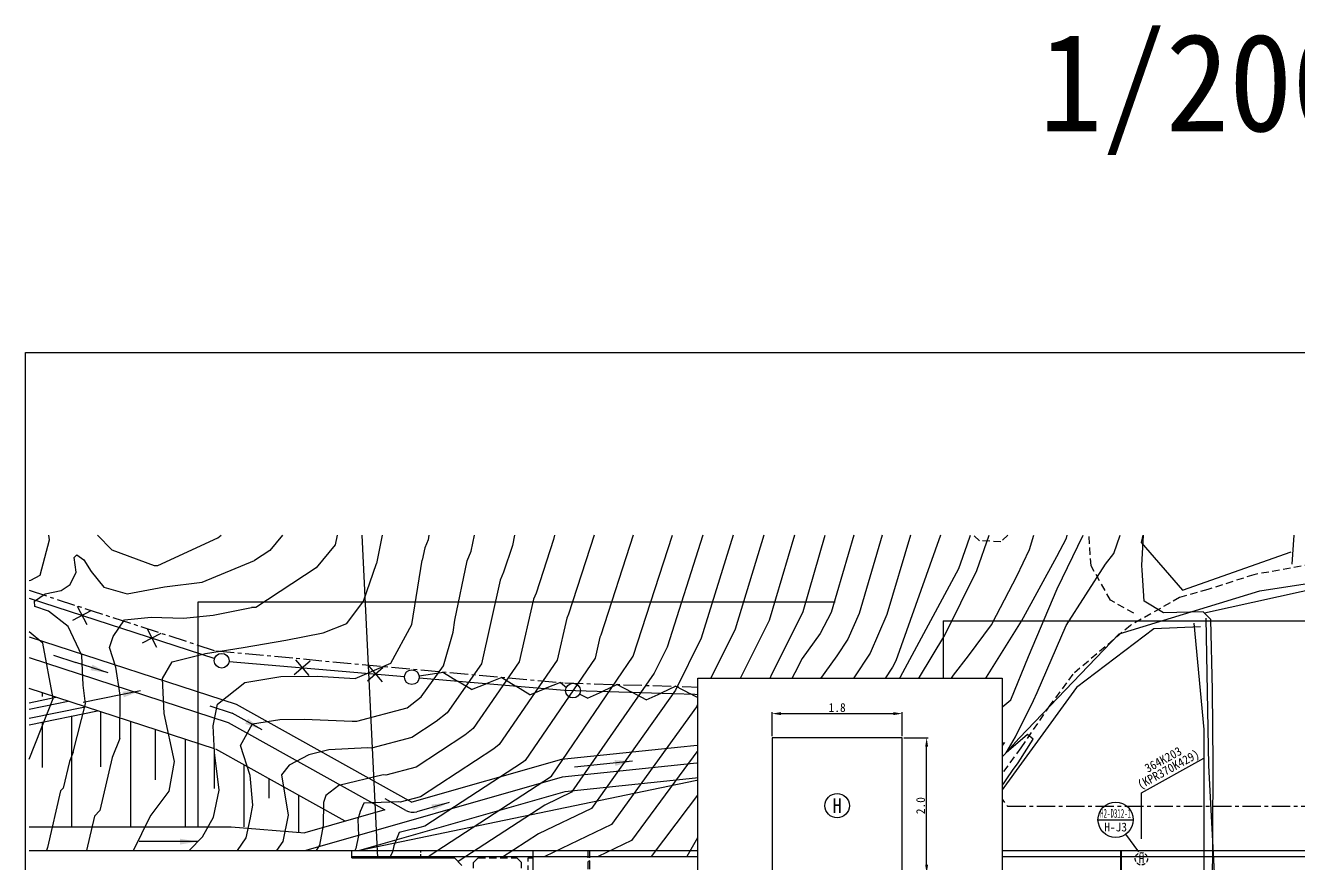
# Model space of a CAD drawing. Extents: x 47110 to 47479, y 244632 to 244785.
# Drawn here: x 47320.2 to 47406.8, y 244700.4 to 244757.5 of the extents above; entities that cross this region are included whole.
import ezdxf
from ezdxf.enums import TextEntityAlignment as Align

# ---------------------------------------------------------------- set-up
doc = ezdxf.new("R2010")
doc.units = 0
doc.header["$MEASUREMENT"] = 0
for name, pattern in [('CENTER', [2, 1.25, -0.25, 0.25, -0.25]), ('DASHED', [0.75, 0.5, -0.25]), ('HIDDEN', [0.375, 0.25, -0.125]), ('PM$0$CONTINUOUS', [0]), ('WYBR$0$CONTINUOUS', [0]), ('WYBR$0$DASHED', [0.75, 0.5, -0.25]), ('WYBR$0$HIDDEN', [0.375, 0.25, -0.125])]:
    doc.linetypes.add(name, pattern=pattern)
doc.layers.get('Defpoints').update_dxf_attribs({"linetype": 'CONTINUOUS'})
for name, color, linetype in [('TT-BASE', 253, 'CONTINUOUS'), ('TT-LEAL', 1, 'CONTINUOUS'), ('TT-LEAT', 3, 'CONTINUOUS'), ('TX-LINE', 2, 'CONTINUOUS'), ('TZ-DIMS', 1, 'CONTINUOUS'), ('TZ-LINE', 7, 'CONTINUOUS'), ('TZ-TEX2', 3, 'CONTINUOUS'), ('TZ-TEXT', 6, 'CONTINUOUS')]:
    doc.layers.add(name, color=color, linetype=linetype)
doc.layers.add('TX-PAPR', color=2, linetype='CONTINUOUS', plot=False)
doc.styles.get("Standard").update_dxf_attribs({"font": 'GulimChe.ttf'})
doc.dimstyles.new('D200', dxfattribs={"dimscale": 0.2, "dimtxt": 3, "dimasz": 3, "dimexe": 0.5, "dimexo": 0.5, "dimgap": 0.5, "dimtad": 1, "dimdec": 0, "dimzin": 1, "dimdsep": 46, "dimlunit": 6, "dimtxsty": 'Standard', "dimcen": 1, "dimclrd": 1, "dimclre": 1, "dimclrt": 3, "dimadec": 0, "dimazin": 0, "dimtfac": 1, "dimtdec": 0, "dimtix": 1, "dimtmove": 2, "dimatfit": 3, "dimfxl": 0, "dimtvp": 2, "dimlwd": -1, "dimlwe": -1, "dimarcsym": 0})

# ---------------------------------------------------------------- blocks, each defined once
blk = doc.blocks.new('*D8')
at = {"layer": 'Defpoints', "color": 0}
for p in [(47379.836, 244708.964), (47381.497, 244708.964), (47379.836, 244699.724)]:
    blk.add_point(p, dxfattribs=at)
at = {"layer": 'TZ-DIMS', "color": 1}
for p, q in [((47379.936, 244708.964), (47381.597, 244708.964)), ((47381.497, 244700.324), (47381.497, 244708.364)), ((47379.936, 244699.724), (47381.597, 244699.724))]:
    blk.add_line(p, q, dxfattribs=at)
for points in [[(47381.397, 244708.364), (47381.597, 244708.364), (47381.497, 244708.964)], [(47381.397, 244700.324), (47381.597, 244700.324), (47381.497, 244699.724)]]:
    blk.add_solid(points, dxfattribs=at)
at = {"layer": 'TZ-DIMS', "color": 3, "insert": (47381.09, 244704.344), "char_height": 0.6, "attachment_point": 5, "rotation": 90}
blk.add_mtext('2.0', dxfattribs=at)
blk = doc.blocks.new('*D9')
at = {"layer": 'Defpoints', "color": 0}
for p in [(47379.836, 244710.611), (47370.976, 244708.964), (47379.836, 244708.964)]:
    blk.add_point(p, dxfattribs=at)
at = {"layer": 'TZ-DIMS', "color": 1}
for p, q in [((47370.976, 244709.064), (47370.976, 244710.711)), ((47379.836, 244709.064), (47379.836, 244710.711)), ((47371.576, 244710.611), (47379.236, 244710.611))]:
    blk.add_line(p, q, dxfattribs=at)
for points in [[(47371.576, 244710.711), (47371.576, 244710.511), (47370.976, 244710.611)], [(47379.236, 244710.711), (47379.236, 244710.511), (47379.836, 244710.611)]]:
    blk.add_solid(points, dxfattribs=at)
at = {"layer": 'TZ-DIMS', "color": 3, "insert": (47375.406, 244711.019), "char_height": 0.6, "attachment_point": 5}
blk.add_mtext('1.8', dxfattribs=at)

msp = doc.modelspace()

# ---------------------------------------------------------------- linework, layer by layer
at = {"layer": 'TT-BASE', "linetype": 'Continuous'}
for p, q in [((47321.158, 244720.03), (47321.793, 244722.448)), ((47321.793, 244722.448), (47321.745, 244722.754)), ((47325.064, 244722.754), (47326.042, 244721.749)), ((47329.161, 244720.702), (47333.259, 244722.568)), ((47333.259, 244722.568), (47333.474, 244722.754)), ((47337.649, 244722.755), (47336.797, 244721.716)), ((47341.236, 244722.102), (47339.944, 244720.528)), ((47341.37, 244722.755), (47341.236, 244722.102)), ((47344.438, 244722.755), (47344.046, 244720.838)), ((47347.56, 244722.436), (47347.332, 244721.906)), ((47347.618, 244722.755), (47347.56, 244722.436)), ((47350.499, 244721.663), (47350.731, 244722.755)), ((47353.296, 244722.06), (47352.703, 244720.234)), ((47353.443, 244722.755), (47353.296, 244722.06)), ((47356.093, 244722.458), (47354.907, 244718.806)), ((47356.156, 244722.755), (47356.093, 244722.458)), ((47358.856, 244722.755), (47357.11, 244717.377)), ((47361.524, 244722.755), (47359.314, 244715.949)), ((47361.517, 244714.52), (47364.19, 244722.755)), ((47366.255, 244722.755), (47363.831, 244715.129)), ((47368.329, 244722.755), (47366.145, 244715.739)), ((47370.41, 244722.755), (47368.459, 244716.348)), ((47372.5, 244722.755), (47370.772, 244716.958)), ((47373.086, 244717.567), (47374.597, 244722.755)), ((47376.534, 244722.755), (47374.99, 244717.498)), ((47378.468, 244722.755), (47376.893, 244717.428)), ((47380.401, 244722.755), (47378.796, 244717.358)), ((47382.44, 244722.755), (47379.395, 244714.213)), ((47383.677, 244720.483), (47384.253, 244722.1)), ((47384.253, 244722.1), (47384.483, 244722.755)), ((47384.922, 244720.344), (47385.758, 244722.756)), ((47388.502, 244721.775), (47388.785, 244722.756)), ((47390.348, 244721.313), (47391.009, 244722.554)), ((47390.383, 244719.094), (47392.153, 244722.756)), ((47391.009, 244722.554), (47391.073, 244722.756)), ((47394.244, 244721.505), (47394.665, 244722.756)), ((47396.219, 244722.756), (47396.105, 244722.265)), ((47396.105, 244722.265), (47398.905, 244719.012)), ((47396.142, 244720.682), (47396.248, 244722.756)), ((47406.378, 244720.783), (47406.505, 244722.756)), ((47323.473, 244721.236), (47323.647, 244721.428)), ((47323.614, 244720.235), (47323.473, 244721.236)), ((47323.647, 244721.428), (47324.122, 244721.085)), ((47324.122, 244721.085), (47324.62, 244720.285)), ((47326.042, 244721.749), (47328.913, 244720.689)), ((47336.797, 244721.716), (47335.741, 244721.025)), ((47347.332, 244721.906), (47347.156, 244721.047)), ((47350.214, 244721.001), (47350.499, 244721.663)), ((47387.626, 244719.978), (47388.502, 244721.775)), ((47387.948, 244716.913), (47390.348, 244721.313)), ((47393.676, 244720.782), (47394.244, 244721.505)), ((47398.905, 244719.012), (47406.312, 244721.628)), ((47323.197, 244719.39), (47323.614, 244720.235)), ((47324.62, 244720.285), (47325.498, 244719.227)), ((47328.913, 244720.689), (47329.161, 244720.702)), ((47332.177, 244719.556), (47335.741, 244721.025)), ((47339.944, 244720.528), (47335.842, 244717.838)), ((47343.157, 244718.263), (47344.046, 244720.838)), ((47346.445, 244716.682), (47347.156, 244721.047)), ((47349.386, 244716.963), (47350.214, 244721.001)), ((47352.703, 244720.234), (47352.475, 244719.704)), ((47375.081, 244704.523), (47383.677, 244720.483)), ((47382.737, 244715.947), (47384.922, 244720.344)), ((47390.994, 244716.606), (47393.676, 244720.782)), ((47396.161, 244720.372), (47396.142, 244720.682)), ((47396.3, 244718.271), (47396.161, 244720.372)), ((47404.187, 244718.958), (47413.986, 244720.477)), ((47320.4, 244719.673), (47320.518, 244719.694)), ((47320.518, 244719.694), (47321.158, 244720.03)), ((47322.574, 244718.992), (47323.197, 244719.39)), ((47329.624, 244719.247), (47332.177, 244719.556)), ((47352.475, 244719.704), (47351.188, 244713.994)), ((47386.244, 244717.304), (47387.626, 244719.978)), ((47409.915, 244719.562), (47400.409, 244717.444)), ((47320.775, 244718.262), (47321.485, 244718.755)), ((47321.485, 244718.755), (47322.574, 244718.992)), ((47325.498, 244719.227), (47327.08, 244718.756)), ((47327.08, 244718.756), (47329.624, 244719.247)), ((47354.907, 244718.806), (47354.736, 244718.408)), ((47388.428, 244714.506), (47390.383, 244719.094)), ((47394.613, 244716.045), (47404.187, 244718.958)), ((47320.793, 244717.896), (47320.775, 244718.262)), ((47321.727, 244717.575), (47320.793, 244717.896)), ((47332.931, 244717.301), (47335.542, 244717.834)), ((47335.842, 244717.838), (47335.542, 244717.834)), ((47342.039, 244716.74), (47343.157, 244718.263)), ((47354.736, 244718.408), (47353.771, 244714.125)), ((47397.623, 244717.482), (47396.3, 244718.271)), ((47323.061, 244716.54), (47321.727, 244717.575)), ((47326.122, 244715.866), (47326.891, 244717.004)), ((47326.891, 244717.004), (47328.717, 244717.185)), ((47328.717, 244717.185), (47330.922, 244717.11)), ((47330.922, 244717.11), (47332.931, 244717.301)), ((47349.258, 244716.156), (47349.386, 244716.963)), ((47356.996, 244717.112), (47356.353, 244714.257)), ((47357.11, 244717.377), (47356.996, 244717.112)), ((47370.772, 244716.958), (47367.272, 244709.912)), ((47368.711, 244708.761), (47373.086, 244717.567)), ((47374.99, 244717.498), (47374.238, 244716.059)), ((47376.893, 244717.428), (47376.127, 244715.669)), ((47378.796, 244717.358), (47377.648, 244714.721)), ((47385.351, 244712.736), (47387.948, 244716.913)), ((47385.917, 244716.665), (47386.244, 244717.304)), ((47400.322, 244717.541), (47397.623, 244717.482)), ((47400.385, 244709.539), (47399.714, 244716.776)), ((47400.841, 244717.028), (47400.322, 244717.541)), ((47400.495, 244717.102), (47400.691, 244707.071)), ((47400.945, 244712.205), (47400.841, 244717.028)), ((47321.347, 244715.413), (47320.4, 244716.18)), ((47323.984, 244714.568), (47323.061, 244716.54)), ((47337.874, 244715.619), (47340.419, 244716.111)), ((47340.419, 244716.111), (47342.039, 244716.74)), ((47345.015, 244714.045), (47346.445, 244716.682)), ((47348.606, 244713.863), (47349.258, 244716.156)), ((47359.314, 244715.949), (47359.257, 244715.816)), ((47368.459, 244716.348), (47365.834, 244711.064)), ((47374.238, 244716.059), (47373.014, 244714.351)), ((47380.144, 244711.651), (47382.737, 244715.947)), ((47384.35, 244714.537), (47385.917, 244716.665)), ((47387.798, 244708.943), (47394.613, 244716.045)), ((47389.015, 244712.055), (47390.994, 244716.606)), ((47396.958, 244716.38), (47391.694, 244712.387)), ((47400.139, 244716.521), (47396.958, 244716.38)), ((47320.4, 244715.84), (47334.505, 244711.259)), ((47322.048, 244711.634), (47321.347, 244715.413)), ((47325.884, 244715.12), (47326.122, 244715.866)), ((47326.317, 244713.767), (47325.884, 244715.12)), ((47332.416, 244714.709), (47334.965, 244715.108)), ((47334.965, 244715.108), (47337.874, 244715.619)), ((47359.257, 244715.816), (47358.935, 244714.388)), ((47363.831, 244715.129), (47362.956, 244713.367)), ((47366.145, 244715.739), (47364.395, 244712.216)), ((47376.127, 244715.669), (47375.389, 244714.551)), ((47320.4, 244714.421), (47333.962, 244710.016)), ((47324.083, 244712.557), (47323.984, 244714.568)), ((47330.151, 244714.139), (47332.416, 244714.709)), ((47356.353, 244714.257), (47352.406, 244708.506)), ((47358.935, 244714.388), (47354.18, 244707.426)), ((47355.953, 244706.346), (47361.517, 244714.52)), ((47373.014, 244714.351), (47369.554, 244707.581)), ((47375.389, 244714.551), (47372.942, 244711.134)), ((47377.648, 244714.721), (47376.54, 244713.043)), ((47379.395, 244714.213), (47379.168, 244713.772)), ((47383.329, 244713.219), (47384.35, 244714.537)), ((47387.228, 244711.545), (47388.428, 244714.506)), ((47326.594, 244711.855), (47326.317, 244713.767)), ((47329.473, 244713.005), (47330.151, 244714.139)), ((47342.589, 244713.008), (47345.015, 244714.045)), ((47347.085, 244711.749), (47348.606, 244713.863)), ((47351.188, 244713.994), (47348.859, 244710.668)), ((47353.771, 244714.125), (47350.632, 244709.587)), ((47362.956, 244713.367), (47357.317, 244705.253)), ((47379.168, 244713.772), (47377.691, 244711.535)), ((47324.237, 244711.281), (47324.083, 244712.557)), ((47329.59, 244710.627), (47329.473, 244713.005)), ((47333.228, 244711.264), (47335.082, 244712.73)), ((47335.082, 244712.73), (47337.539, 244713.126)), ((47337.539, 244713.126), (47340.014, 244713.157)), ((47340.014, 244713.157), (47342.589, 244713.008)), ((47376.54, 244713.043), (47372.87, 244707.919)), ((47382.155, 244711.486), (47383.329, 244713.219)), ((47382.261, 244708.819), (47385.351, 244712.736)), ((47333.015, 244708.221), (47320.4, 244712.318)), ((47320.4, 244707.501), (47322.048, 244711.634)), ((47321.32, 244711.78), (47321.32, 244712.019)), ((47326.571, 244708.921), (47326.594, 244711.855)), ((47346.145, 244711.002), (47347.085, 244711.749)), ((47364.395, 244712.216), (47358.682, 244704.159)), ((47377.739, 244707.251), (47380.144, 244711.651)), ((47391.694, 244712.387), (47385.852, 244704.343)), ((47388.777, 244711.492), (47389.015, 244712.055)), ((47400.995, 244707.197), (47400.945, 244712.205)), ((47320.4, 244710.907), (47323.062, 244711.453)), ((47320.4, 244710.295), (47324.218, 244711.078)), ((47323.393, 244707.979), (47324.237, 244711.281)), ((47325.29, 244706.99), (47325.29, 244710.73)), ((47332.933, 244709.783), (47333.228, 244711.264)), ((47334.505, 244711.259), (47346.453, 244704.575)), ((47342.72, 244710.085), (47346.145, 244711.002)), ((47365.834, 244711.064), (47360.046, 244703.066)), ((47372.942, 244711.134), (47370.396, 244706.4)), ((47377.691, 244711.535), (47370.465, 244701.181)), ((47380.704, 244708.974), (47382.155, 244711.486)), ((47385.762, 244710.319), (47387.228, 244711.545)), ((47387.552, 244709.032), (47388.777, 244711.492)), ((47321.32, 244706.943), (47321.32, 244710.04)), ((47323.322, 244703.896), (47323.322, 244710.451)), ((47327.322, 244702.896), (47327.322, 244710.07)), ((47330.301, 244707.361), (47329.59, 244710.627)), ((47333.962, 244710.016), (47344.622, 244704.052)), ((47334.79, 244708.448), (47335.611, 244709.916)), ((47335.611, 244709.916), (47337.464, 244710.218)), ((47337.464, 244710.218), (47339.132, 244710.237)), ((47339.132, 244710.237), (47342.398, 244710.107)), ((47342.398, 244710.107), (47342.72, 244710.085)), ((47348.107, 244710.07), (47346.444, 244708.986)), ((47348.859, 244710.668), (47348.107, 244710.07)), ((47367.272, 244709.912), (47361.41, 244701.973)), ((47384.891, 244709.231), (47385.762, 244710.319)), ((47329.015, 244706.096), (47329.015, 244709.52)), ((47333.023, 244707.953), (47332.933, 244709.783)), ((47346.444, 244708.986), (47343.704, 244708.252)), ((47350.069, 244709.139), (47346.742, 244706.97)), ((47350.632, 244709.587), (47350.069, 244709.139)), ((47373.778, 244709.264), (47356.633, 244707.482)), ((47380.465, 244708.514), (47380.704, 244708.974)), ((47385.277, 244707.843), (47384.891, 244709.231)), ((47388.361, 244709.185), (47386.914, 244707.948)), ((47386.914, 244707.948), (47387.552, 244709.032)), ((47388.742, 244708.878), (47388.361, 244709.185)), ((47400.381, 244699.75), (47400.385, 244709.539)), ((47326.571, 244708.921), (47326.054, 244707.624)), ((47331.047, 244702.896), (47331.047, 244708.86)), ((47333.015, 244705.509), (47333.015, 244708.221)), ((47341.91, 244703.278), (47333.119, 244708.196)), ((47335.46, 244706.388), (47334.79, 244708.448)), ((47340.811, 244708.153), (47339.451, 244707.811)), ((47343.446, 244708.27), (47340.811, 244708.153)), ((47343.704, 244708.252), (47343.446, 244708.27)), ((47352.031, 244708.207), (47347.04, 244704.954)), ((47352.406, 244708.506), (47352.031, 244708.207)), ((47362.775, 244700.879), (47368.711, 244708.761)), ((47378.607, 244705.909), (47380.465, 244708.514)), ((47386.787, 244708.635), (47380.888, 244700.882)), ((47381.107, 244707.213), (47382.261, 244708.819)), ((47381.165, 244701.595), (47387.798, 244708.943)), ((47381.444, 244706.914), (47386.787, 244708.635)), ((47387.721, 244707.25), (47388.742, 244708.878)), ((47323.142, 244707.349), (47322.718, 244705.545)), ((47323.393, 244707.979), (47323.142, 244707.349)), ((47326.054, 244707.624), (47325.206, 244704.017)), ((47329.943, 244705.327), (47330.301, 244707.361)), ((47333.333, 244705.402), (47333.023, 244707.953)), ((47339.451, 244707.811), (47338.11, 244707.103)), ((47356.633, 244707.482), (47346.453, 244704.575)), ((47353.992, 244707.277), (47347.339, 244702.939)), ((47354.18, 244707.426), (47353.992, 244707.277)), ((47373.902, 244708.071), (47356.689, 244706.281)), ((47369.554, 244707.581), (47366.086, 244702.481)), ((47372.87, 244707.919), (47371.238, 244705.22)), ((47375.441, 244703.712), (47377.739, 244707.251)), ((47384.704, 244706.577), (47385.277, 244707.843)), ((47387.348, 244706.729), (47387.721, 244707.25)), ((47335.047, 244702.896), (47335.047, 244707.117)), ((47335.624, 244704.378), (47335.46, 244706.388)), ((47338.11, 244707.103), (47337.592, 244706.436)), ((47337.592, 244706.436), (47338.027, 244703.687)), ((47344.494, 244706.433), (47341.481, 244705.71)), ((47344.688, 244706.421), (47344.494, 244706.433)), ((47346.742, 244706.97), (47344.688, 244706.421)), ((47374.006, 244707.076), (47356.88, 244705.296)), ((47370.396, 244706.4), (47366.605, 244700.882)), ((47377.18, 244700.882), (47381.444, 244706.914)), ((47379.459, 244704.685), (47381.107, 244707.213)), ((47383.891, 244705.654), (47384.704, 244706.577)), ((47386.091, 244704.892), (47387.348, 244706.729)), ((47400.691, 244707.071), (47401.214, 244697.108)), ((47400.98, 244702.313), (47400.995, 244707.197)), ((47322.718, 244705.545), (47322.538, 244705.352)), ((47336.739, 244704.848), (47336.739, 244706.171)), ((47356.689, 244706.281), (47339.231, 244701.296)), ((47341.481, 244705.71), (47340.597, 244705.025)), ((47342.797, 244701.282), (47366.95, 244706.303)), ((47347.637, 244700.924), (47355.953, 244706.346)), ((47377.886, 244704.957), (47378.607, 244705.909)), ((47382.255, 244703.222), (47383.891, 244705.654)), ((47322.538, 244705.352), (47321.662, 244701.498)), ((47323.322, 244702.896), (47323.322, 244705.255)), ((47328.651, 244703.612), (47329.943, 244705.327)), ((47332.964, 244703.55), (47333.333, 244705.402)), ((47338.771, 244702.526), (47338.771, 244705.034)), ((47340.597, 244705.025), (47340.437, 244704.56)), ((47356.88, 244705.296), (47342.899, 244701.303)), ((47347.04, 244704.954), (47345.671, 244704.588)), ((47357.317, 244705.253), (47355.517, 244704.384)), ((47371.238, 244705.22), (47370.465, 244704.194)), ((47376.39, 244702.548), (47377.886, 244704.957)), ((47379.068, 244704.075), (47379.459, 244704.685)), ((47385.031, 244703.062), (47386.091, 244704.892)), ((47325.206, 244704.017), (47324.847, 244703.63)), ((47335.463, 244703.505), (47335.624, 244704.378)), ((47344.622, 244704.052), (47339.167, 244702.494)), ((47340.437, 244704.56), (47340.43, 244702.996)), ((47342.944, 244703.949), (47342.787, 244703.392)), ((47343.191, 244704.511), (47342.944, 244703.949)), ((47345.542, 244704.596), (47343.191, 244704.511)), ((47345.671, 244704.588), (47345.542, 244704.596)), ((47355.517, 244704.384), (47349.611, 244700.533)), ((47358.682, 244704.159), (47355.081, 244702.422)), ((47368.795, 244704.259), (47370.782, 244704.486)), ((47370.465, 244704.194), (47368.99, 244702.184)), ((47373.685, 244702.663), (47375.081, 244704.523)), ((47377.13, 244701.233), (47379.068, 244704.075)), ((47383.585, 244704.323), (47382.555, 244703.706)), ((47385.852, 244704.343), (47384.4, 244701.992)), ((47320.4, 244702.896), (47331.322, 244702.896)), ((47320.4, 244702.896), (47334.147, 244702.896)), ((47324.847, 244703.63), (47324.312, 244701.282)), ((47327.498, 244701.282), (47328.651, 244703.612)), ((47332.204, 244702.229), (47332.964, 244703.55)), ((47334.147, 244702.896), (47339.167, 244702.494)), ((47335.176, 244702.161), (47335.463, 244703.505)), ((47338.027, 244703.687), (47337.669, 244701.913)), ((47340.43, 244702.996), (47340.161, 244701.665)), ((47342.787, 244703.392), (47342.832, 244702.305)), ((47347.339, 244702.939), (47346.654, 244702.756)), ((47360.046, 244703.066), (47355.517, 244700.882)), ((47373.37, 244700.882), (47375.018, 244703.072)), ((47375.018, 244703.072), (47375.441, 244703.712)), ((47380.988, 244701.289), (47382.255, 244703.222)), ((47384.693, 244702.498), (47385.031, 244703.062)), ((47331.295, 244701.282), (47332.204, 244702.229)), ((47334.584, 244701.282), (47335.176, 244702.161)), ((47342.832, 244702.305), (47342.653, 244701.419)), ((47345.582, 244702.52), (47345.235, 244701.615)), ((47346.59, 244702.76), (47345.582, 244702.52)), ((47346.654, 244702.756), (47346.59, 244702.76)), ((47355.081, 244702.422), (47352.565, 244700.782)), ((47366.086, 244702.481), (47365.163, 244700.882)), ((47368.99, 244702.184), (47368.168, 244700.882)), ((47372.425, 244700.882), (47373.685, 244702.663)), ((47375.404, 244700.882), (47376.39, 244702.548)), ((47384.712, 244700.855), (47384.693, 244702.498)), ((47400.952, 244697.511), (47400.98, 244702.313)), ((47320.4, 244701.296), (47339.231, 244701.296)), ((47321.662, 244701.498), (47321.583, 244701.282)), ((47337.669, 244701.913), (47337.244, 244701.282)), ((47340.161, 244701.665), (47339.934, 244701.282)), ((47342.653, 244701.419), (47342.574, 244701.282)), ((47345.145, 244701.171), (47344.924, 244700.782)), ((47345.235, 244701.615), (47345.145, 244701.171)), ((47361.41, 244701.973), (47359.149, 244700.882)), ((47367.462, 244687.337), (47367.462, 244701.296)), ((47367.462, 244687.337), (47367.462, 244701.296)), ((47368.962, 244687.34), (47368.962, 244701.296)), ((47368.962, 244687.34), (47368.962, 244701.296)), ((47370.465, 244701.181), (47370.3, 244700.882)), ((47376.93, 244700.882), (47377.13, 244701.233)), ((47380.493, 244700.882), (47381.165, 244701.595)), ((47381.666, 244701.54), (47380.988, 244701.289)), ((47382.207, 244701.426), (47381.666, 244701.54)), ((47382.034, 244701.018), (47382.207, 244701.426)), ((47382.362, 244687.296), (47382.362, 244701.798)), ((47384.096, 244701.936), (47383.149, 244700.798)), ((47383.902, 244700.798), (47383.785, 244701.197)), ((47384.4, 244701.992), (47384.769, 244700.882)), ((47347.557, 244700.782), (47347.637, 244700.924)), ((47358.562, 244700.599), (47358.462, 244700.551)), ((47383.362, 244700.798), (47380.862, 244700.798)), ((47381.897, 244700.798), (47382.034, 244701.018))]:
    msp.add_line(p, q, dxfattribs=at)
at = {"layer": 'TT-BASE'}
for p, q in [((47344.147, 244700.782), (47343.066, 244722.755)), ((47320.4, 244718.469), (47333.035, 244714.365)), ((47323.37, 244716.979), (47324.63, 244717.621)), ((47323.678, 244717.93), (47324.321, 244716.67)), ((47328.125, 244715.434), (47329.385, 244716.076)), ((47328.434, 244716.385), (47329.076, 244715.125)), ((47322.06, 244714.592), (47323.581, 244714.097)), ((47338.449, 244713.282), (47339.531, 244714.193)), ((47338.535, 244714.279), (47339.445, 244713.196)), ((47325.788, 244713.381), (47323.581, 244714.097)), ((47343.43, 244712.852), (47344.513, 244713.762)), ((47343.516, 244713.848), (47344.427, 244712.766)), ((47348.605, 244713.409), (47346.947, 244713.166)), ((47348.605, 244713.409), (47349.558, 244712.825)), ((47350.511, 244712.241), (47349.558, 244712.825)), ((47350.511, 244712.241), (47351.551, 244712.654)), ((47352.59, 244713.066), (47351.551, 244712.654)), ((47352.59, 244713.066), (47353.543, 244712.482)), ((47354.497, 244711.898), (47353.543, 244712.482)), ((47356.575, 244712.723), (47355.536, 244712.31)), ((47356.575, 244712.723), (47356.971, 244712.39)), ((47360.437, 244712.595), (47359.423, 244712.123)), ((47360.437, 244712.595), (47361.422, 244712.068)), ((47364.435, 244712.485), (47363.422, 244712.012)), ((47364.435, 244712.485), (47365.421, 244711.957)), ((47320.4, 244711.351), (47322.225, 244711.725)), ((47327.983, 244712.157), (47324.093, 244711.359)), ((47354.497, 244711.898), (47355.536, 244712.31)), ((47358.41, 244711.651), (47357.865, 244711.943)), ((47358.41, 244711.651), (47359.423, 244712.123)), ((47362.408, 244711.54), (47361.422, 244712.068)), ((47362.408, 244711.54), (47363.422, 244712.012)), ((47366.407, 244711.43), (47365.421, 244711.957)), ((47366.407, 244711.43), (47367.42, 244711.902)), ((47368.434, 244712.374), (47367.42, 244711.902)), ((47368.434, 244712.374), (47369.419, 244711.846)), ((47370.405, 244711.319), (47369.419, 244711.846)), ((47370.405, 244711.319), (47371.419, 244711.791)), ((47372.432, 244712.263), (47371.419, 244711.791)), ((47372.432, 244712.263), (47373.418, 244711.735)), ((47373.381, 244711.736), (47373.109, 244711.708)), ((47374.391, 244711.191), (47373.418, 244711.74)), ((47374.391, 244711.191), (47375.415, 244711.64)), ((47376.439, 244712.089), (47375.415, 244711.64)), ((47376.439, 244712.089), (47377.396, 244711.541)), ((47320.4, 244709.851), (47325.055, 244710.806)), ((47332.712, 244711.132), (47334.234, 244710.638)), ((47378.153, 244710.718), (47377.396, 244711.541)), ((47378.153, 244710.718), (47379.266, 244710.83)), ((47380.378, 244710.942), (47379.266, 244710.83)), ((47380.378, 244710.942), (47380.784, 244710.495)), ((47336.258, 244709.505), (47334.234, 244710.638)), ((47381.587, 244709.109), (47381.329, 244709.671)), ((47381.587, 244709.109), (47382.68, 244708.873)), ((47373.043, 244708.584), (47369.093, 244708.174)), ((47383.772, 244708.637), (47382.68, 244708.873)), ((47383.772, 244708.637), (47384.226, 244707.631)), ((47361.476, 244707.373), (47357.526, 244706.962)), ((47384.358, 244706.521), (47384.226, 244707.631)), ((47384.358, 244706.521), (47385.324, 244705.959)), ((47386.291, 244705.398), (47385.324, 244705.959)), ((47346.04, 244704.017), (47344.644, 244704.799)), ((47386.291, 244705.398), (47386.422, 244704.288)), ((47348.995, 244704.555), (47346.803, 244703.929)), ((47383.842, 244704.478), (47382.298, 244703.552)), ((47383.945, 244704.306), (47382.401, 244703.38)), ((47383.773, 244704.203), (47384.853, 244702.402)), ((47383.996, 244704.22), (47383.825, 244704.118)), ((47383.842, 244704.478), (47385.128, 244702.334)), ((47384.048, 244704.135), (47383.876, 244704.032)), ((47384.099, 244704.049), (47383.928, 244703.946)), ((47384.15, 244703.963), (47383.979, 244703.86)), ((47384.202, 244703.877), (47384.03, 244703.774)), ((47384.253, 244703.792), (47384.082, 244703.689)), ((47385.691, 244703.448), (47386.414, 244704.301)), ((47386.503, 244704.098), (47385.692, 244701.627)), ((47379.919, 244703.106), (47378.451, 244703.034)), ((47382.298, 244703.552), (47383.584, 244701.408)), ((47382.624, 244703.397), (47382.453, 244703.295)), ((47382.676, 244703.312), (47382.504, 244703.209)), ((47382.727, 244703.226), (47382.555, 244703.123)), ((47383.653, 244701.682), (47382.573, 244703.483)), ((47382.778, 244703.14), (47382.607, 244703.037)), ((47382.83, 244703.054), (47382.658, 244702.951)), ((47382.881, 244702.969), (47382.71, 244702.866)), ((47382.933, 244702.883), (47382.761, 244702.78)), ((47384.305, 244703.706), (47384.133, 244703.603)), ((47384.356, 244703.62), (47384.185, 244703.517)), ((47384.613, 244703.191), (47384.442, 244703.088)), ((47384.665, 244703.106), (47384.493, 244703.003)), ((47384.716, 244703.02), (47384.545, 244702.917)), ((47384.768, 244702.934), (47384.596, 244702.831)), ((47385.691, 244703.448), (47385.939, 244702.358)), ((47377.914, 244702.442), (47379.925, 244702.54)), ((47382.984, 244702.797), (47382.813, 244702.694)), ((47383.241, 244702.368), (47383.07, 244702.265)), ((47383.293, 244702.283), (47383.121, 244702.18)), ((47383.344, 244702.197), (47383.173, 244702.094)), ((47383.396, 244702.111), (47383.224, 244702.008)), ((47383.447, 244702.025), (47383.276, 244701.922)), ((47385.025, 244702.505), (47383.481, 244701.579)), ((47385.128, 244702.334), (47383.584, 244701.408)), ((47384.819, 244702.848), (47384.648, 244702.745)), ((47384.871, 244702.763), (47384.699, 244702.66)), ((47384.922, 244702.677), (47384.751, 244702.574)), ((47384.973, 244702.591), (47384.802, 244702.488)), ((47385.75, 244701.551), (47385.939, 244702.358)), ((47331.866, 244701.896), (47327.895, 244701.896)), ((47339.231, 244701.296), (47342.362, 244701.282)), ((47342.362, 244701.282), (47358.562, 244701.282)), ((47354.687, 244701.282), (47478.272, 244701.281)), ((47378.508, 244701.883), (47379.953, 244701.954)), ((47383.499, 244701.94), (47383.327, 244701.837)), ((47383.362, 244700.798), (47384.76, 244701.325)), ((47383.55, 244701.854), (47383.378, 244701.751)), ((47383.601, 244701.768), (47383.43, 244701.665)), ((47384.826, 244701.309), (47384.769, 244701.312)), ((47394.687, 244701.282), (47394.687, 244687.282)), ((47394.737, 244701.282), (47394.737, 244687.282)), ((47342.362, 244700.882), (47354.712, 244700.882)), ((47342.362, 244700.782), (47349.362, 244700.782)), ((47349.862, 244700.282), (47349.362, 244700.782)), ((47354.362, 244700.782), (47354.712, 244700.782)), ((47354.712, 244700.882), (47478.272, 244700.881)), ((47384.511, 244700.798), (47383.362, 244700.798)), ((47384.897, 244701.029), (47384.511, 244700.798))]:
    msp.add_line(p, q, dxfattribs=at)
at = {"layer": 'TT-BASE', "linetype": 'DASHED'}
for p, q in [((47385.106, 244722.383), (47384.662, 244722.755)), ((47386.556, 244722.313), (47385.106, 244722.383)), ((47387.018, 244722.756), (47386.556, 244722.313)), ((47392.686, 244720.675), (47392.55, 244722.756)), ((47394.008, 244718.332), (47392.686, 244720.675)), ((47408.47, 244720.919), (47403.772, 244720.067)), ((47403.772, 244720.067), (47400.628, 244719.054)), ((47398.716, 244718.513), (47395.364, 244716.618)), ((47400.628, 244719.054), (47398.716, 244718.513)), ((47395.607, 244717.439), (47394.008, 244718.332)), ((47395.364, 244716.618), (47391.456, 244713.298)), ((47391.456, 244713.298), (47389.885, 244711.179)), ((47389.885, 244711.179), (47387.902, 244708.278)), ((47387.902, 244708.278), (47385.552, 244705.048)), ((47385.552, 244705.048), (47383.121, 244702.36)), ((47383.121, 244702.36), (47381.712, 244700.798))]:
    msp.add_line(p, q, dxfattribs=at)
at = {"layer": 'TT-BASE', "linetype": 'CENTER'}
for p, q in [((47320.4, 244719.007), (47333.115, 244714.877)), ((47333.115, 244714.877), (47356.865, 244712.696)), ((47356.865, 244712.696), (47373.155, 244712.212)), ((47373.155, 244712.212), (47378.864, 244711.679)), ((47378.864, 244711.679), (47383.759, 244708.844)), ((47383.759, 244708.844), (47386.998, 244704.301)), ((47386.998, 244704.301), (47478.272, 244704.301))]:
    msp.add_line(p, q, dxfattribs=at)
at = {"layer": 'TT-BASE', "linetype": 'ByBlock'}
for p, q in [((47331.914, 244702.896), (47331.914, 244718.224)), ((47331.914, 244718.224), (47375.277, 244718.224)), ((47382.625, 244716.917), (47382.625, 244700.798)), ((47382.625, 244716.917), (47408.484, 244716.917)), ((47334.009, 244714.168), (47345.955, 244713.136)), ((47346.951, 244713.05), (47356.85, 244712.196)), ((47356.85, 244712.196), (47373.109, 244711.708))]:
    msp.add_line(p, q, dxfattribs=at)
at = {"layer": 'TT-BASE', "linetype": 'PM$0$CONTINUOUS'}
for p, q in [((47320.4, 244701.282), (47335.028, 244701.282)), ((47335.028, 244701.282), (47393.897, 244701.282)), ((47393.897, 244701.282), (47478.272, 244701.281))]:
    msp.add_line(p, q, dxfattribs=at)
at = {"layer": 'TT-BASE', "linetype": 'WYBR$0$CONTINUOUS'}
for p, q in [((47342.362, 244700.782), (47342.362, 244701.282)), ((47354.712, 244687.282), (47354.712, 244701.282))]:
    msp.add_line(p, q, dxfattribs=at)
at = {"layer": 'TT-BASE', "linetype": 'WYBR$0$HIDDEN'}
msp.add_line((47347.062, 244700.782), (47347.062, 244701.282), dxfattribs=at)
at = {"layer": 'TT-BASE', "linetype": 'WYBR$0$DASHED'}
for p, q in [((47358.462, 244687.282), (47358.462, 244701.282)), ((47358.562, 244687.282), (47358.562, 244701.282)), ((47350.662, 244700.482), (47350.962, 244700.782)), ((47350.662, 244688.082), (47350.662, 244700.482)), ((47350.962, 244700.782), (47353.612, 244700.782)), ((47353.912, 244700.482), (47353.612, 244700.782)), ((47353.912, 244688.082), (47353.912, 244700.482)), ((47354.362, 244687.782), (47354.362, 244700.782))]:
    msp.add_line(p, q, dxfattribs=at)
at = {"layer": 'TT-BASE'}
for centre in [(47333.51, 244714.211), (47346.453, 244713.093), (47357.424, 244712.179), (47369.419, 244711.846), (47381.12, 244710.125), (47385.326, 244701.286)]:
    msp.add_circle(centre, 0.5, dxfattribs=at)
for centre, radius, start, end in [((47374.774, 244699.039), 12.773, 62.45588, 96.26404), ((47374.774, 244699.039), 12.773, 23.33031, 57.97), ((47369.392, 244690.931), 19.347, 52.0141, 63.21029), ((47346.528, 244704.89), 1, 240.77442, 285.93763)]:
    msp.add_arc(centre, radius, start, end, dxfattribs=at)
at = {"layer": 'TT-BASE', "linetype": 'Continuous'}
for centre, radius, start, end in [((47374.774, 244699.039), 10.273, 30.95463, 95.56569), ((47374.774, 244699.039), 9.074, 30.95591, 96.40534), ((47342.862, 244701.31), 26.1, 359.87268, 11.46503), ((47374.774, 244699.039), 8.074, 19.9817, 96.40534), ((47342.862, 244701.31), 24.6, 359.87268, 11.80344)]:
    msp.add_arc(centre, radius, start, end, dxfattribs=at)
at = {"layer": 'TT-BASE'}
for points in [[(47324.708, 244713.942), (47324.584, 244713.561), (47325.788, 244713.381)], [(47326.767, 244712.111), (47326.848, 244711.72), (47327.983, 244712.157)], [(47335.308, 244710.265), (47335.113, 244709.916), (47336.258, 244709.505)], [(47371.829, 244708.659), (47371.87, 244708.261), (47373.043, 244708.584)], [(47360.262, 244707.447), (47360.303, 244707.05), (47361.476, 244707.373)], [(47380.455, 244707.055), (47380.217, 244706.734), (47381.3, 244706.18)], [(47347.786, 244704.417), (47347.896, 244704.033), (47348.995, 244704.555)], [(47330.666, 244702.096), (47330.666, 244701.696), (47331.866, 244701.896)]]:
    msp.add_solid(points, dxfattribs=at)
at = {"layer": 'TT-LEAL'}
for p, q in [((47393.16, 244703.384), (47395.56, 244703.384)), ((47395.943, 244701.209), (47395.055, 244702.405))]:
    msp.add_line(p, q, dxfattribs=at)
at = {"layer": 'TT-LEAL', "flags": 128}
msp.add_lwpolyline([(47396.116, 244702.077), (47396.125, 244705.218), (47400.372, 244707.58)], dxfattribs=at)
at = {"layer": 'TT-LEAL'}
msp.add_circle((47394.36, 244703.384), 1.2, dxfattribs=at)
at = {"layer": 'TT-LEAL', "linetype": 'HIDDEN'}
msp.add_circle((47396.114, 244700.725), 0.42, dxfattribs=at)
at = {"layer": 'TX-PAPR'}
msp.add_lwpolyline([(47320.154, 244735.187), (47479.354, 244735.187), (47479.354, 244631.987), (47320.154, 244631.987)], close=True, dxfattribs=at)

# ---------------------------------------------------------------- texts
at = {"layer": 'TT-LEAT'}
for s, rotation, p in [('(KPR370K429)', 28.55972, (47397.971, 244706.787)), ('364K203', 28.55972, (47397.597, 244707.477)), ('H-J3', 0.01609, (47394.36, 244702.884)), ('H', 0.01609, (47396.119, 244700.727))]:
    msp.add_text(s, height=0.6, rotation=rotation, dxfattribs=at).set_placement(p, align=Align.MIDDLE)
at = {"layer": 'TT-LEAT', "width": 0.5}
msp.add_text('H2-D312-1', height=0.6, rotation=0.01609, dxfattribs=at).set_placement((47394.36, 244703.816), align=Align.MIDDLE)
at = {"layer": 'TZ-TEX2'}
msp.add_text('1/200', height=6.6667, dxfattribs=at).set_placement((47399.93, 244753.043), align=Align.MIDDLE)

# ---------------------------------------------------------------- next in the draw order: wipeouts: each hides what was drawn before it
msp.add_wipeout([(47365.925, 244713.03), (47365.925, 244695.603), (47386.631, 244695.603), (47386.631, 244713.03)]).dxf.layer = 'TX-LINE'

# ---------------------------------------------------------------- next in the draw order: linework, layer by layer
at = {"layer": 'TZ-LINE'}
msp.add_lwpolyline([(47379.836, 244699.724), (47379.836, 244708.964), (47370.976, 244708.964), (47370.976, 244699.724)], close=True, dxfattribs=at)
msp.add_circle((47375.406, 244704.344), 0.832, dxfattribs=at)
at = {"layer": 'TZ-TEXT'}
msp.add_lwpolyline([(47365.925, 244713.03), (47386.631, 244713.03), (47386.631, 244695.603), (47365.925, 244695.603)], close=True, dxfattribs=at)

# ---------------------------------------------------------------- next in the draw order: texts
at = {"layer": 'TZ-TEX2'}
msp.add_text('H', height=1, dxfattribs=at).set_placement((47375.406, 244704.344), align=Align.MIDDLE)

# ---------------------------------------------------------------- next in the draw order: dimensions: what is measured, and where the dimension line sits
at = {"layer": 'TZ-DIMS'}
for base, p1, angle, text, picture, middle in [((47379.836, 244710.611), (47370.976, 244708.964), 180, '1.8', '*D9', (47375.406, 244711.019)), ((47381.497, 244708.964), (47379.836, 244699.724), 90, '2.0', '*D8', (47381.09, 244704.344))]:
    dim = msp.add_linear_dim(base=base, p1=p1, p2=(47379.836, 244708.964), angle=angle, text=text, dimstyle='D200', dxfattribs=at)
    dim.commit()
    dim.dimension.update_dxf_attribs({"geometry": picture, "text_midpoint": middle})

doc.saveas('drawing.dxf')
